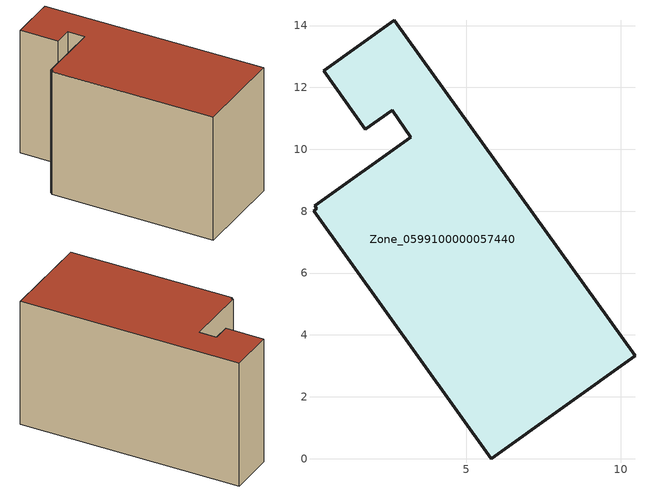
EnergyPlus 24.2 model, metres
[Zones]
Zone_0599100000057440
 floor ground (C_G): 0.4,12.54 2.68,14.17 10.46,3.33 5.81,0 0.07,8.01 0.17,8.09 0.1,8.18 3.22,10.4 2.61,11.26 1.75,10.65 z0
 wall outside (C_F): 2.68,14.17 0.4,12.54 1.75,10.65 2.61,11.26 3.22,10.4 0.1,8.18 0.17,8.09 0.07,8.01 5.81,0 10.46,3.33 2.68,14.17 z0:7.75
 roof outside (C_R): 3.22,10.4 0.1,8.18 0.17,8.09 0.07,8.01 5.81,0 10.46,3.33 2.68,14.17 0.4,12.54 1.75,10.65 2.61,11.26 z7.75
[BUILDING]
Pand.0599100000057440: North Axis=0; Terrain=City; Loads Convergence Tolerance Value=0.04; Temperature Convergence Tolerance Value=0.4; Solar Distribution=FullExterior; Maximum Number of Warmup Days=25; Minimum Number of Warmup Days=1
[Site:Location]
Rotterdam.The.Hague.AP_ZH_NLD Design_Conditions: Latitude=51.96; Longitude=4.45; Time Zone=1; Elevation=-4.5
[SITE:GROUNDTEMPERATURE:BUILDINGSURFACE]
18, 18, 18, 18, 18, 18, 18, 18, 18, 18, 18, 18
[MATERIAL] Thermal Absorptance=0.9; Solar Absorptance=0.7; Visible Absorptance=0.7
Name | Roughness | Thickness | Conductivity | Density | Specific Heat
G.TI.1975-1991 | MediumSmooth | 0.15 | 0.288461 | 540 | 1210
F.TI.1975-1991 | Rough | 0.3 | 0.230769 | 1920 | 840
R.TI.1975-1991 | MediumRough | 0.2 | 0.153846 | 1500 | 1000
[CONSTRUCTION]
C_G: G.TI.1975-1991
C_F: F.TI.1975-1991
C_R: R.TI.1975-1991
[ZONE]
Zone_0599100000057440: Type=1; Multiplier=1; Ceiling Height=Autocalculate; Volume=Autocalculate; Floor Area=autocalculate; Part of Total Floor Area=Yes
[ZONEINFILTRATION:DESIGNFLOWRATE]
Infil_Zone_0599100000057440: Zone or ZoneList or Space or SpaceList=Zone_0599100000057440; Schedule=AlwaysOn; Design Flow Rate Calculation Method=Flow/Area; Flow Rate per Floor Area=0.003; Constant Term Coefficient=1; Temperature Term Coefficient=0; Velocity Term Coefficient=0; Velocity Squared Term Coefficient=0
[HVACTEMPLATE:ZONE:IDEALLOADSAIRSYSTEM]
Zone_0599100000057440: Maximum Heating Supply Air Temperature=50; Minimum Cooling Supply Air Temperature=13; Maximum Heating Supply Air Humidity Ratio=0.0156; Minimum Cooling Supply Air Humidity Ratio=0.0077; Heating Limit=NoLimit; Cooling Limit=NoLimit; Dehumidification Control Type=ConstantSensibleHeatRatio; Cooling Sensible Heat Ratio=0.7; Dehumidification Setpoint=60; Humidification Control Type=None; Humidification Setpoint=30; Outdoor Air Method=None; Outdoor Air Flow Rate per Person=0.00944; Outdoor Air Flow Rate per Zone Floor Area=0; Outdoor Air Flow Rate per Zone=0; Demand Controlled Ventilation Type=None; Outdoor Air Economizer Type=NoEconomizer; Heat Recovery Type=None; Sensible Heat Recovery Effectiveness=0.7; Latent Heat Recovery Effectiveness=0.65
[ZONECONTROL:THERMOSTAT]
ThermostatControl_Zone_0599100000057440: Zone or ZoneList=Zone_0599100000057440; Control Type Schedule=DualSetpointControlType; Control 1=Thermostat_Zone_0599100000057440; Temperature Difference Between Cutout And Setpoint=0
[THERMOSTATSETPOINT:DUALSETPOINT]
Thermostat_Zone_0599100000057440: Heating Setpoint Temperature Schedule=HeatingSetpoint_Zone_0599100000057440; Cooling Setpoint Temperature Schedule=CoolingSetpoint_Zone_0599100000057440
[SCHEDULE:COMPACT]
HeatingSetpoint_Zone_0599100000057440: Through: 12/31, For: AllDays, Until: 24:00, 21
CoolingSetpoint_Zone_0599100000057440: Through: 12/31, For: AllDays, Until: 24:00, 24
DualSetpointControlType: Through: 12/31, For: AllDays, Until: 24:00, 4
AlwaysOn: Through: 12/31, For: AllDays, Until: 24:00, 1
